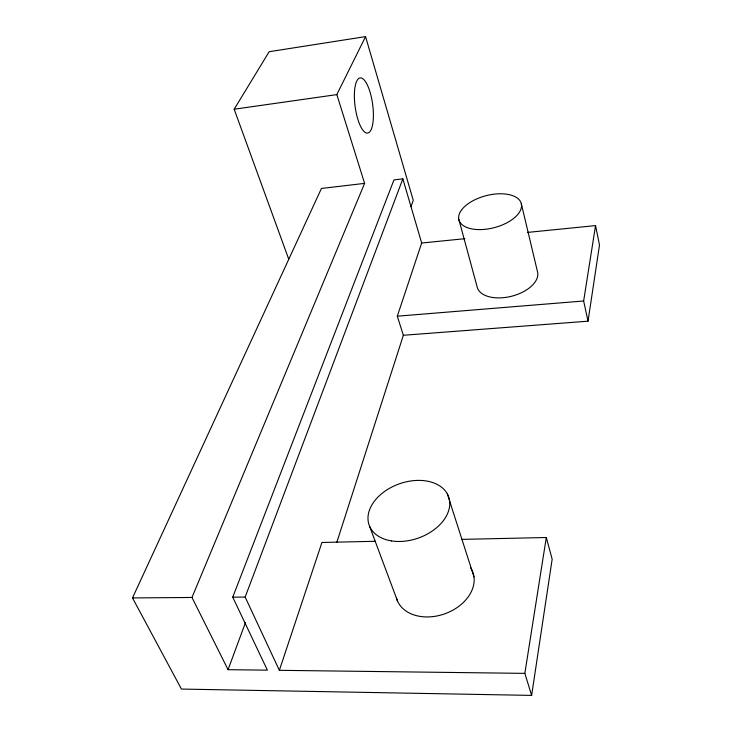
<?xml version="1.0" encoding="UTF-8"?>
<svg xmlns="http://www.w3.org/2000/svg" width="732" height="732" viewBox="0 0 732 732"><rect width="100%" height="100%" fill="white"/><g stroke="black" fill="none" stroke-linecap="round" stroke-linejoin="round"><path stroke-width="1.1" d="M288.728 259.146L234.176 109.224L269.166 51.716L365.561 36.6L336.839 94.602L364.609 183.375L321.44 188.453L132.501 597.925L181.435 689.068L531.633 695.4L552.166 559.184L546.301 537.508L462.02 539.374M336.83 542.284L403.359 335.283L588.025 321.183L599.499 245.055L595.546 225.593L527.36 232.428M531.633 695.4L524.844 673.376L546.301 537.508M588.025 321.183L583.642 300.989L595.546 225.593M524.844 673.376L279.359 670.32L321.934 542.476L375.461 541.287M403.359 335.283L397.302 316.187L421.669 243.024L402.847 178.873L393.953 179.916L232.739 597.166L267.39 670.164L228.064 669.679L191.967 597.468L364.609 183.375M410.981 206.699L413.26 200.33L365.561 36.6M228.064 669.679L245.485 622.566M279.359 670.32L245.156 597.065L402.847 178.873M234.176 109.224L336.839 94.602M421.669 243.024L464.857 238.696M397.302 316.187L583.642 300.989M132.501 597.925L191.967 597.468M232.739 597.166L245.156 597.065M369.697 526.555L397.558 601.146M447.362 493.963L473.988 576.88M458.754 219.115L477.017 286.45A31.137 17.303 -14.2 0 0 510.982 296.396A31.137 17.303 -14.2 0 0 537.526 271.847L521.285 203.597A32.226 16.497 -14.6 0 0 470.987 201.867A32.226 16.497 -14.6 0 0 477.996 229.574A32.226 16.497 -14.6 0 0 521.285 203.597M470.511 567.648A40.342 29.5 -19.8 0 1 447.161 612.904A40.342 29.5 -19.8 0 1 396.451 598.026M391.464 540.902A42.209 28.74 -19.6 0 0 449.64 501.109A42.209 28.74 -19.6 0 0 385.508 490.815A42.209 28.74 -19.6 0 0 391.464 540.902M354.498 91.775A27.853 8.83 82.3 0 0 367.318 133.114A27.853 8.83 82.3 0 0 369.889 91.573A27.853 8.83 82.3 0 0 354.498 91.775"/></g></svg>
